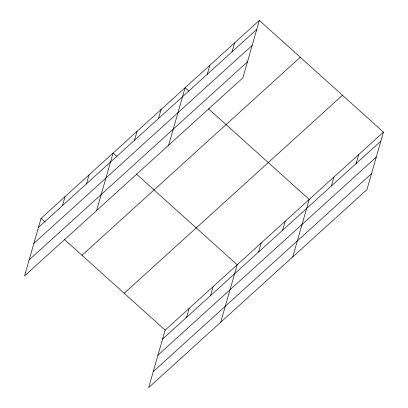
<?xml version="1.0" encoding="UTF-8"?>
<svg xmlns="http://www.w3.org/2000/svg" width="408" height="408" viewBox="0 0 408 408"><rect width="100%" height="100%" fill="white"/><g stroke="black" fill="none" stroke-linecap="round" stroke-linejoin="round"><path stroke-width="0.61" d="M259.34 20.4L41.04 218.413L24.562 275.874L242.862 77.862L259.34 20.4L383.438 132.126L366.96 189.587L148.66 387.6L165.138 330.138L383.438 132.126M62.475 205.617L65.05 196.631M86.486 183.835L89.061 174.848M96.599 210.533L113.077 153.066L116.8 156.422M134.512 140.27L137.088 131.289M158.528 118.493L161.104 109.507M168.637 145.187L185.115 87.725L188.838 91.076M207.279 74.266L209.855 65.285M232.019 51.826L234.595 42.84M186.573 317.342L189.154 308.356M210.589 295.56L213.165 286.574M220.703 322.254L237.181 264.792L136.343 174.017M258.616 251.996L261.191 243.01M282.627 230.214L285.202 221.233M292.74 256.913L309.218 199.451L208.386 108.671M331.383 185.992L333.958 177.006M356.123 163.552L358.698 154.566M38.459 227.399L256.76 29.386M33.874 243.398L252.175 45.385M29.146 259.876L247.447 61.863M81.993 255.281L300.293 57.268M124.185 293.27L342.485 95.258M162.562 339.125L380.863 141.112M157.978 355.118L376.278 157.106M153.25 371.601L371.55 173.589M41.04 218.413L45.227 222.181M64.306 239.363L165.138 330.138"/></g></svg>
